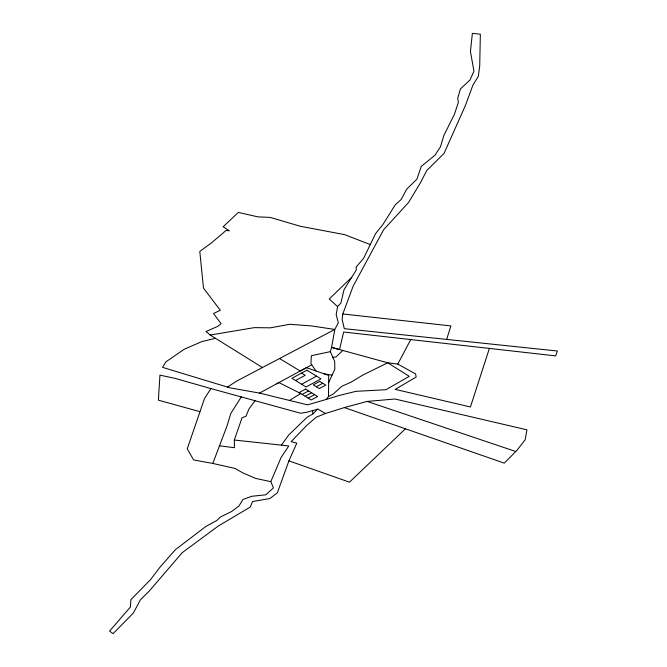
<?xml version="1.0" encoding="UTF-8"?>
<svg xmlns="http://www.w3.org/2000/svg" width="667" height="667" viewBox="0 0 667 667"><rect width="100%" height="100%" fill="white"/><g stroke="black" fill="none" stroke-linecap="round" stroke-linejoin="round"><path stroke-width="1" d="M259.505 393.088L307.504 404.844L326.33 399.425L328.523 396.506L328.681 375.421L306.428 367.659L259.505 393.088L229.982 387.835L162.556 367.375L165.841 361.898L184.359 349.166L201.793 341.612L215.466 338.302M342.813 313.965L342.129 319.36L344.297 328.673L557.429 351.017L555.603 355.886L343.655 332.016L339.536 349.558L331.607 347.39L334.801 329.44L338.319 322.853L336.201 314.616L337.577 306.578L340.879 303.11L344.047 289.636L356.328 269.902L356.153 266.975L363.565 258.404L375.579 233.642L383.033 224.329L395.248 204.836L401.234 199.433L406.662 189.186L416.883 179.248L421.261 166.4L434.917 155.278L440.478 146.807L443.838 135.518L454.427 114.315L458.337 102.376L457.737 98.157L460.447 88.919L469.952 80.04L473.945 71.194L470.443 51.559L472.361 33.35L480.348 34.217L479.715 66.25L478.306 76.371L472.87 85.259L465.441 105.403L444.072 153.377L426.738 170.56L420.302 182.983L408.613 202.426L383.642 229.706L353.118 286.243L342.813 313.965L450.9 325.913L446.657 339.395M328.623 382.733L334.834 369.176L334.701 361.481L330.315 351.651L331.607 347.39L387.727 362.79L397.782 364.099L415.616 373.92L416.133 377.088L395.189 389.37L470.427 406.962L489.42 348.307M317.35 409.28L306.953 412.214L300.584 413.232L210.922 388.578L204.494 398.532L187.26 448.824L193.613 459.947L212.806 463.44L235.134 468.467L242.78 472.87L255.669 478.431L270.819 481.649L273.453 487.869L265.85 494.789L251.801 496.273L242.88 499.508L238.994 505.986L231.674 511.481L220.352 517.05L216.883 520.452L205.87 526.455L175.388 549.675L159.922 567.284L150.467 579.723L130.899 599.65L130.399 607.037L109.571 631.124L113.082 633.65L133.283 613.098L140.47 599.766L149.491 590.787L182.199 552.693L218.259 526.055L250.292 507.045L252.535 501.567L269.943 498.507L277.364 492.78L288.919 460.864L296.798 443.121L291.145 441.629L306.828 425.329L316.258 417.183L325.529 413.49L344.339 407.579L367.125 401.426L394.914 399.008L526.938 429.823L525.129 439.845L516.758 450.525L504.294 463.14L344.339 407.579M219.535 445.814L234.409 447.707L234.334 440.02L242.029 417.792L245.998 416.2L249.066 408.779L255.211 400.559M212.806 463.44L226.955 426.08L230.79 413.49L241.412 396.707M270.819 481.649L281.107 457.462L288.794 445.956L234.334 440.02M397.782 364.099L410.897 339.311M281.382 445.172L288.636 435.067L307.012 417.325L313.081 413.84L317.659 408.946L325.529 413.49M351.751 277.255L329.265 298.974L337.577 306.578M405.419 428.798L349.466 482.166L288.919 460.864M342.821 350.467L336.043 356.87L332.725 357.454M227.439 387.068L237.052 380.89L334.801 329.44L311.381 325.921L289.837 324.295L270.343 327.83L254.36 327.63L210.205 335.034L206.036 331.516L217.842 326.305L221.111 323.728L213.523 313.523L220.293 310.263L203.477 288.094L199.8 251.417L211.581 242.813L226.055 230.457L229.373 230.807L223.128 226.772L238.352 212.398L257.804 216.85L270.218 217.409L300.35 226.28L344.722 234.659L370.277 244.581M289.495 400.433L300.725 393.53L278.873 382.575L276.63 383.792M295.548 380.532L305.211 375.304L301.584 373.07M301.584 384.242L316.55 376.146M302.159 394.405L308.596 390.929M316.316 386.743L322.753 383.258M305.169 396.265L311.614 392.78M308.187 398.124L314.624 394.639M316.008 371.002L311.722 364.791L300.208 371.027L279.498 358.479M328.523 396.506L333.15 394.13L341.896 386.218L350.884 382.283L362.806 375.071L387.727 362.79L409.271 376.338L385.943 389.728L355.995 391.321L338.836 395.564L326.33 399.425M330.315 351.651L311.372 355.703L310.914 363.34L311.722 364.791M324.195 373.862L331.949 375.137M199.9 411.664L158.387 400.158L159.955 375.129L175.196 378.406L210.922 388.578M367.125 401.426L515.783 451.509M210.205 335.034L262.414 367.5M312.456 410.664L313.081 413.84M306.895 370.202L291.929 378.297L306.036 386.985L320.994 378.889L306.895 370.202M305.578 389.069L299.141 392.555L311.206 399.983L317.642 396.498L305.578 389.069M319.735 381.399L313.298 384.884L319.335 388.603L325.771 385.117L319.735 381.399"/></g></svg>
